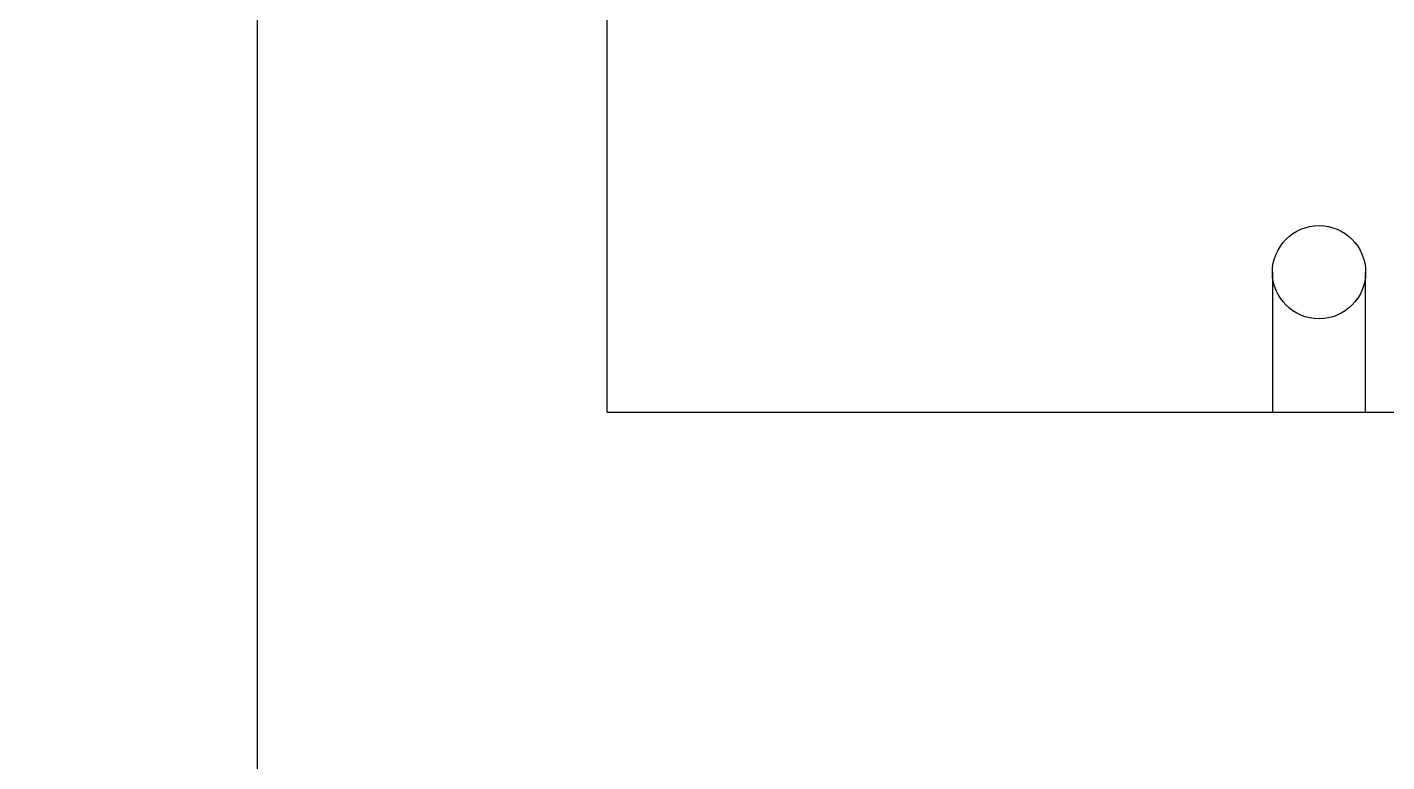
# Model space of a CAD drawing. Header units: centimetres. Extents: x 0 to 1084401, y -139216 to 99734.
# Drawn here: x 909690.4 to 909748.7, y 10417 to 10448.5 of the extents above; entities that cross this region are included whole.
import ezdxf

# ---------------------------------------------------------------- set-up
doc = ezdxf.new("R2010")
doc.units = ezdxf.units.CM
doc.header["$LTSCALE"] = 4
doc.layers.add('0.6', color=6, linetype='Continuous')
doc.layers.add('PDF1_PH - Metal', color=253, linetype='Continuous')

msp = doc.modelspace()

# ---------------------------------------------------------------- linework, layer by layer
at = {"layer": '0.6'}
for points in [[(909637.7346801861, 9892.012519308175), (909700.2346801861, 9892.012519308175), (909700.2346801861, 10792.01251930817), (909557.7346801861, 10792.01251930817)], [(909715.2346801861, 10432.01251930817), (909715.2346801861, 10792.01251930817)], [(909715.2346801861, 10432.01251930817), (909915.2346801861, 10432.01251930817), (909915.2346801861, 10442.01251930817)]]:
    msp.add_lwpolyline(points, dxfattribs=at)
at = {"layer": 'PDF1_PH - Metal'}
msp.add_lwpolyline([(909743.7677475894, 10438.01116200366), (909743.7677475894, 10432.01251930817), (909747.7677475894, 10432.01251930817), (909747.7677475894, 10438.01116200366)], dxfattribs=at)
msp.add_circle((909745.7677475894, 10438.01116200366), 1.999999999999999, dxfattribs=at)

doc.saveas('drawing.dxf')
